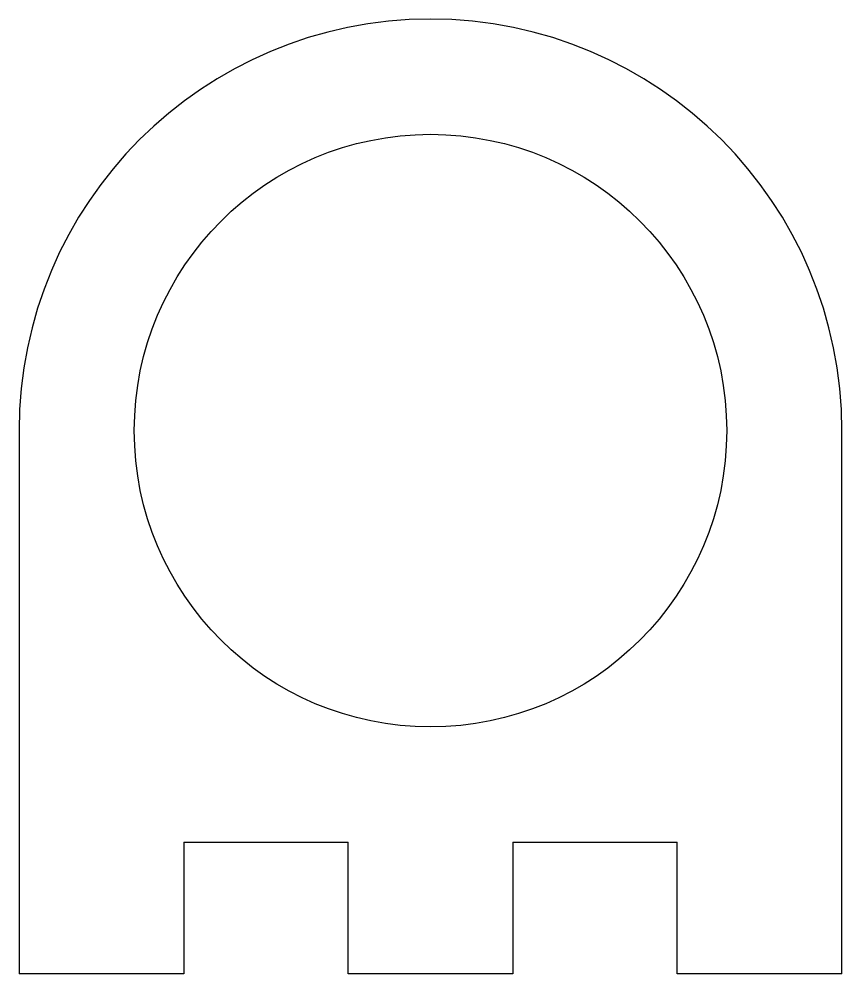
# Model space of a CAD drawing. Header units: millimetres. Extents: x 150.5 to 175.5, y 293.6 to 322.6.
import ezdxf

# ---------------------------------------------------------------- set-up
doc = ezdxf.new("R2010")
doc.units = ezdxf.units.MM
doc.layers.add('Default', color=7, linetype='Continuous')
doc.layers.add('SENSOR_MOUNT', color=7, linetype='Continuous')

# ---------------------------------------------------------------- blocks, each defined once
blk = doc.blocks.new('SE')
at = {"layer": 'SENSOR_MOUNT', "color": 7, "linetype": 'Continuous'}
for p, q in [((150.478, 310.105), (150.478, 293.605)), ((175.478, 293.605), (175.478, 310.105)), ((155.488, 297.605), (160.473, 297.605)), ((155.488, 297.605), (155.488, 293.605)), ((160.473, 293.605), (160.473, 297.605)), ((165.483, 297.605), (170.468, 297.605)), ((165.483, 297.605), (165.483, 293.605)), ((170.468, 293.605), (170.468, 297.605)), ((155.488, 293.605), (150.478, 293.605)), ((165.483, 293.605), (160.473, 293.605)), ((175.478, 293.605), (170.468, 293.605))]:
    blk.add_line(p, q, dxfattribs=at)
blk.add_circle((162.978, 310.105), 9, dxfattribs=at)
blk.add_arc((162.978, 310.105), 12.5, 0, 180, dxfattribs=at)

msp = doc.modelspace()

# ---------------------------------------------------------------- block references
at = {"layer": 'Default'}
msp.add_blockref('SE', (0, 0), dxfattribs=at)

doc.saveas('drawing.dxf')
